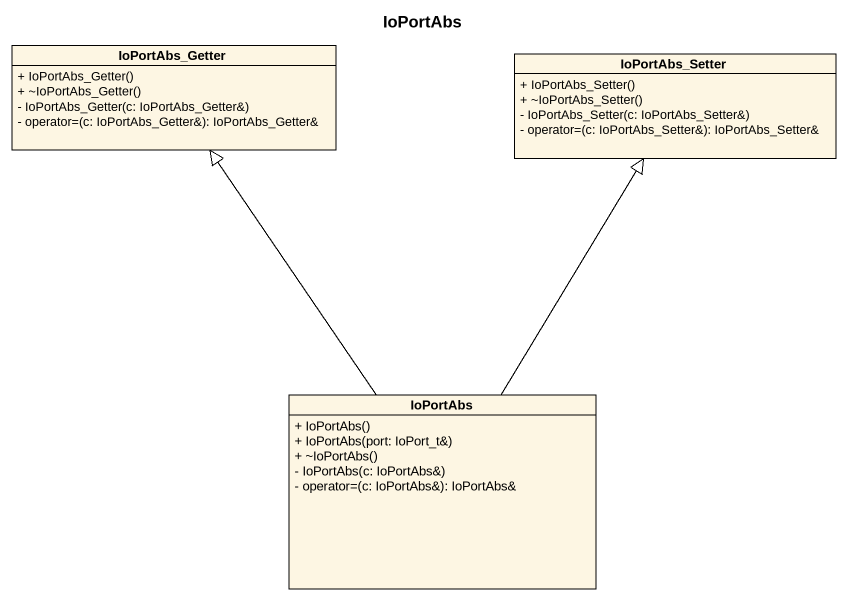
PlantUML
@startuml
title IoPortAbs
hide circle
hide empty members
skinparam classAttributeIconSize 0
class IoPortAbs_Getter {
  + IoPortAbs_Getter()
  + ~IoPortAbs_Getter()
  - IoPortAbs_Getter(c: IoPortAbs_Getter&)
  - operator=(c: IoPortAbs_Getter&): IoPortAbs_Getter&
}
class IoPortAbs_Setter {
  + IoPortAbs_Setter()
  + ~IoPortAbs_Setter()
  - IoPortAbs_Setter(c: IoPortAbs_Setter&)
  - operator=(c: IoPortAbs_Setter&): IoPortAbs_Setter&
}
class IoPortAbs {
  + IoPortAbs()
  + IoPortAbs(port: IoPort_t&)
  + ~IoPortAbs()
  - IoPortAbs(c: IoPortAbs&)
  - operator=(c: IoPortAbs&): IoPortAbs&
}
IoPortAbs -up-|> IoPortAbs_Getter
IoPortAbs -up-|> IoPortAbs_Setter
@enduml
